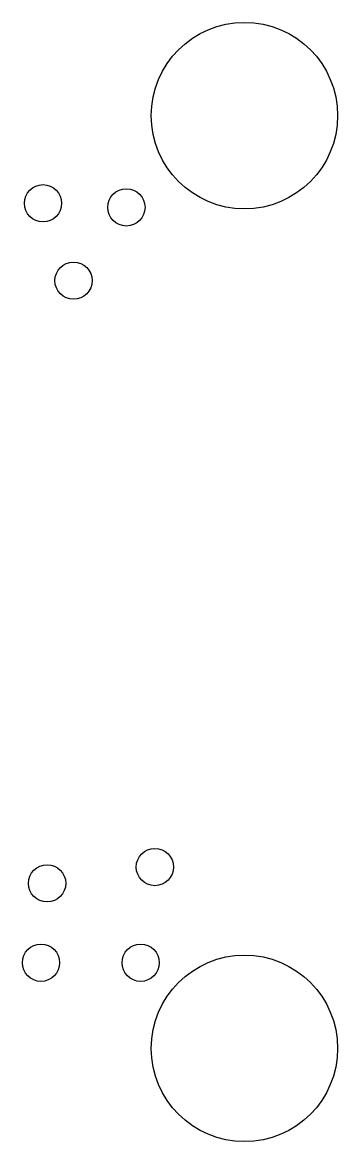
# Model space of a CAD drawing. Units: millimetres on the paper. Extents: x -123 to -3, y -44 to 76.
# Drawn here: x -36.9 to -3.1, y -43.6 to 76.4 of the extents above; entities outside this region: 5.
import ezdxf

# ---------------------------------------------------------------- set-up
doc = ezdxf.new("R2010")
doc.units = ezdxf.units.MM
for name, color, linetype in [('C-0_CAM_54', 7, 'Continuous'), ('C-1_CAM_55', 7, 'Continuous'), ('C-2_CAM_56', 7, 'Continuous'), ('C-3_CAM_57', 7, 'Continuous'), ('C-8_ORIGIN_54', 5, 'Continuous'), ('C-9_ORIGIN_55', 5, 'Continuous'), ('C-A_ORIGIN_56', 5, 'Continuous'), ('C-B_ORIGIN_57', 5, 'Continuous')]:
    doc.layers.add(name, color=color, linetype=linetype)

msp = doc.modelspace()

# ---------------------------------------------------------------- linework, layer by layer
at = {"layer": 'C-0_CAM_54'}
msp.add_circle((-101.071, -22.703), 2, dxfattribs=at)
at = {"layer": 'C-1_CAM_55'}
for centre in [(-100.198, 58.721), (-99.979, 50.863)]:
    msp.add_circle(centre, 2, dxfattribs=at)
at = {"layer": 'C-2_CAM_56'}
for centre in [(-34.709, 56.975), (-25.759, 56.538), (-31.435, 48.68)]:
    msp.add_circle(centre, 2, dxfattribs=at)
at = {"layer": 'C-3_CAM_57'}
for centre in [(-22.703, -14.189), (-34.272, -15.936), (-34.927, -24.449), (-24.231, -24.449)]:
    msp.add_circle(centre, 2, dxfattribs=at)
at = {"layer": 'C-8_ORIGIN_54'}
msp.add_circle((-113.087, -33.628), 10, dxfattribs=at)
at = {"layer": 'C-9_ORIGIN_55'}
msp.add_circle((-113.087, 66.372), 10, dxfattribs=at)
at = {"layer": 'C-A_ORIGIN_56'}
msp.add_circle((-13.087, 66.372), 10, dxfattribs=at)
at = {"layer": 'C-B_ORIGIN_57'}
msp.add_circle((-13.087, -33.628), 10, dxfattribs=at)

doc.saveas('drawing.dxf')
